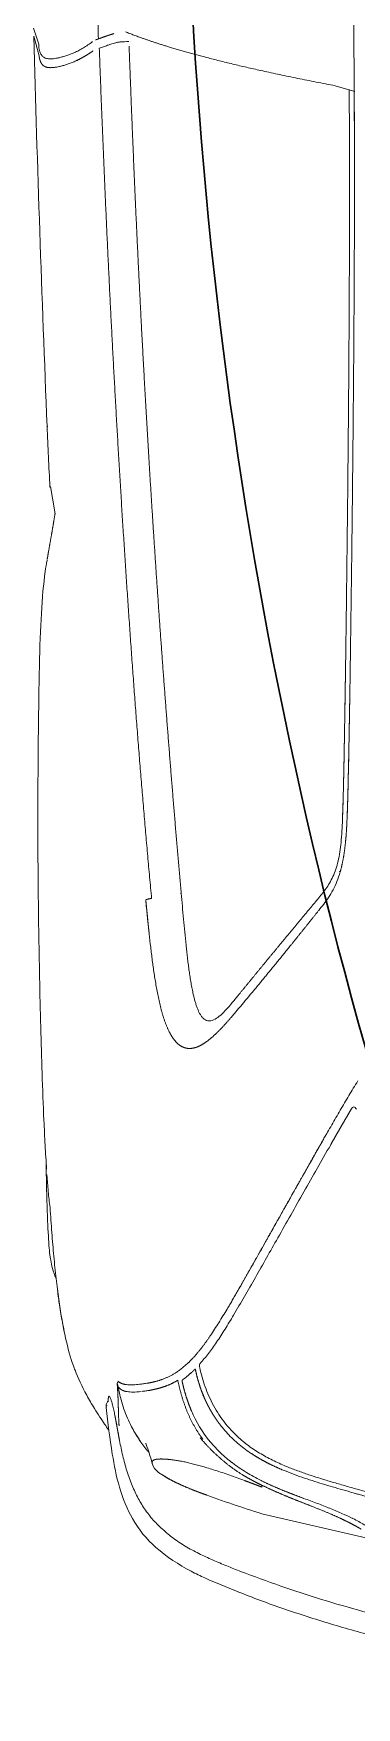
# Model space of a CAD drawing. Extents: x -2012 to 34975, y -1043 to 8321.
# Drawn here: x 18178 to 18205.3, y 496.7 to 638.3 of the extents above; entities that cross this region are included whole.
import ezdxf

# ---------------------------------------------------------------- set-up
doc = ezdxf.new("R2010")
doc.units = 0
doc.header["$LTSCALE"] = 25
doc.layers.get('0').update_dxf_attribs({"color": 9, "lineweight": 9})
doc.layers.add('04', color=9, linetype='Continuous', lineweight=9)
doc.layers.add('E-KABLO', color=7, linetype='Continuous', lineweight=30)

# ---------------------------------------------------------------- blocks, each defined once
blk = doc.blocks.new('p-araba-polo')
at = {"extrusion": (0, 0, -1)}
for p, q in [((2.5081, 0.8127), (2.4946, 0.8171)), ((2.5182, 0.8123), (2.5016, 0.8169)), ((2.8823, 0.8027), (2.9054, 0.7989)), ((3.4804, 0.8048), (3.4804, 0.8048)), ((2.506, 0.7354), (2.506, 0.7354)), ((2.5099, 0.7363), (2.5099, 0.7363)), ((2.5106, 0.7362), (2.5106, 0.7362)), ((3.6419, 0.7275), (3.6419, 0.7275)), ((3.2268, 0.6929), (3.2267, 0.6922)), ((3.7514, 0.624), (3.7743, 0.5251)), ((3.2323, 0.5693), (3.2323, 0.5693)), ((2.5434, 0.562), (2.5483, 0.5454)), ((3.4392, 0.5659), (3.4392, 0.5659)), ((2.5562, 0.5502), (2.5465, 0.5502)), ((3.7299, 0.546), (3.7299, 0.546))]:
    blk.add_line(p, q, dxfattribs=at)
at = {"flags": 128}
for points in [[(2.9369, 0.8044), (2.9413, 0.8051), (2.9443, 0.8057)], [(3.6558, 0.7538), (3.6563, 0.7542), (3.6566, 0.7545), (3.6574, 0.7549)], [(3.6574, 0.7549), (3.6583, 0.7553), (3.6593, 0.7556), (3.6605, 0.7556)], [(3.7308, 0.6835), (3.732, 0.6804), (3.7332, 0.6772), (3.7345, 0.6739)]]:
    blk.add_lwpolyline(points, dxfattribs=at)
for points, degree in [([(2.5016, 0.8169), (2.6117, 0.8139), (2.7216, 0.8101), (2.8316, 0.8056)], 3), ([(2.5081, 0.8127), (2.5088, 0.8127), (2.5095, 0.8127), (2.5101, 0.8126), (2.5108, 0.8126), (2.5115, 0.8125)], 5), ([(2.5115, 0.8125), (2.5115, 0.8125), (2.5116, 0.8125), (2.5116, 0.8125), (2.5117, 0.8125)], 4), ([(2.5115, 0.8125), (2.5115, 0.8125), (2.5116, 0.8125), (2.5116, 0.8125), (2.5117, 0.8125)], 4), ([(2.5182, 0.8123), (2.5184, 0.8123), (2.5187, 0.8123), (2.5189, 0.8123)], 3), ([(2.5278, 0.7987), (2.5285, 0.8037), (2.5283, 0.807), (2.5272, 0.8087), (2.5256, 0.8104), (2.5236, 0.8113), (2.5213, 0.8119), (2.5189, 0.8123)], 7), ([(3.0344, 0.8121), (3.07, 0.8129), (3.1076, 0.8133), (3.1465, 0.8134)], 3), ([(2.8316, 0.8056), (2.8316, 0.8056), (2.8316, 0.8056), (2.8316, 0.8055), (2.8316, 0.8053), (2.8316, 0.805)], 5), ([(2.8316, 0.805), (2.8316, 0.8053), (2.8316, 0.8054), (2.8316, 0.8056), (2.8316, 0.8056), (2.8316, 0.8056)], 5), ([(2.8316, 0.8056), (2.8487, 0.8049), (2.8658, 0.8042), (2.8829, 0.8032)], 3), ([(2.8823, 0.8027), (2.8827, 0.8028), (2.8829, 0.803), (2.883, 0.8031), (2.883, 0.8032), (2.8829, 0.8032), (2.8827, 0.8032)], 6), ([(2.943, 0.8054), (2.935, 0.804), (2.9273, 0.8026), (2.9198, 0.8013), (2.9125, 0.8001), (2.9054, 0.7989)], 5), ([(2.9054, 0.7989), (2.9062, 0.799), (2.907, 0.7992), (2.9078, 0.7993)], 3), ([(2.943, 0.8054), (2.9429, 0.8054), (2.9428, 0.8054), (2.9427, 0.8054)], 3), ([(2.9428, 0.8054), (2.9428, 0.8054), (2.9428, 0.8054), (2.9428, 0.8054), (2.9429, 0.8054), (2.9429, 0.8054), (2.9429, 0.8054), (2.943, 0.8054), (2.943, 0.8054)], 8), ([(2.9433, 0.8055), (2.9432, 0.8055), (2.9432, 0.8055), (2.9431, 0.8055), (2.9431, 0.8055), (2.943, 0.8054)], 5), ([(2.943, 0.8054), (2.9431, 0.8055), (2.9431, 0.8055), (2.9432, 0.8055), (2.9433, 0.8055), (2.9433, 0.8055)], 5), ([(2.9434, 0.8055), (2.9433, 0.8055), (2.9431, 0.8055), (2.943, 0.8054)], 3), ([(3.4597, 0.8061), (3.4598, 0.8061), (3.4598, 0.8061), (3.4599, 0.8061), (3.4599, 0.8061), (3.46, 0.8061), (3.46, 0.8061)], 6), ([(3.4645, 0.8058), (3.4646, 0.8058), (3.4647, 0.8058), (3.4648, 0.8058), (3.4649, 0.8058)], 4), ([(3.4646, 0.8058), (3.4646, 0.8058), (3.4647, 0.8058), (3.4648, 0.8058), (3.4649, 0.8058)], 4), ([(3.4646, 0.8058), (3.4646, 0.8058), (3.4647, 0.8058), (3.4648, 0.8058), (3.4648, 0.8058), (3.4649, 0.8058), (3.4649, 0.8058)], 6), ([(3.4646, 0.8058), (3.4646, 0.8058), (3.4646, 0.8058), (3.4646, 0.8058)], 3), ([(3.4646, 0.8058), (3.4646, 0.8058), (3.4647, 0.8058), (3.4647, 0.8058), (3.4648, 0.8058), (3.4649, 0.8058), (3.4649, 0.8058)], 6), ([(3.4649, 0.8058), (3.4648, 0.8058), (3.4648, 0.8058), (3.4647, 0.8058), (3.4647, 0.8058), (3.4648, 0.8058), (3.4649, 0.8058)], 6), ([(2.514, 0.7669), (2.5155, 0.769), (2.5168, 0.771), (2.5181, 0.7731), (2.5193, 0.7751), (2.5204, 0.7772), (2.5214, 0.7792), (2.5223, 0.7812)], 7), ([(2.5038, 0.7623), (2.321, 0.767), (2.1382, 0.7705), (1.9555, 0.7726), (1.7727, 0.7732), (1.5899, 0.7723), (1.4072, 0.7698)], 6), ([(2.4993, 0.7493), (2.5002, 0.752), (2.5011, 0.7547), (2.502, 0.7573), (2.5029, 0.7599), (2.5038, 0.7624)], 5), ([(2.5046, 0.7646), (2.5044, 0.7642), (2.5043, 0.7637), (2.5041, 0.7633), (2.504, 0.7628), (2.5038, 0.7624)], 5), ([(2.5046, 0.7646), (2.5043, 0.7639), (2.5041, 0.7631), (2.5038, 0.7624)], 3), ([(2.5038, 0.7624), (2.5038, 0.7624), (2.5038, 0.7623), (2.5038, 0.7623)], 3), ([(2.5115, 0.7615), (2.6557, 0.7563), (2.7999, 0.7495), (2.9437, 0.7407), (3.0876, 0.7308), (3.2308, 0.7173)], 5), ([(3.6525, 0.7527), (3.6519, 0.7531), (3.6517, 0.7534), (3.652, 0.7536), (3.6524, 0.7538), (3.653, 0.7538), (3.6537, 0.7539), (3.6543, 0.7539)], 7), ([(3.6543, 0.7539), (3.6546, 0.7539), (3.6548, 0.7539), (3.655, 0.7539), (3.6553, 0.7539), (3.6555, 0.7539), (3.6557, 0.7539), (3.656, 0.7539)], 7), ([(3.6543, 0.7539), (3.6549, 0.7539), (3.6554, 0.7539), (3.656, 0.7539)], 3), ([(3.6613, 0.7556), (3.661, 0.7556), (3.6607, 0.7557), (3.6604, 0.7557), (3.66, 0.7556), (3.6597, 0.7556)], 5), ([(3.6598, 0.755), (3.6598, 0.7551), (3.6599, 0.7551), (3.6599, 0.7552), (3.66, 0.7552), (3.6601, 0.7553)], 5), ([(3.6606, 0.7556), (3.6608, 0.7556), (3.6612, 0.7556), (3.6617, 0.7556)], 3), ([(3.6613, 0.7556), (3.6615, 0.7556), (3.6616, 0.7556), (3.6618, 0.7556), (3.6619, 0.7556), (3.6621, 0.7555)], 5), ([(3.6621, 0.7555), (3.6618, 0.7556), (3.6616, 0.7556), (3.6613, 0.7556)], 3), ([(3.6616, 0.7556), (3.6747, 0.7543), (3.6879, 0.7526), (3.7009, 0.7505)], 3), ([(3.662, 0.7555), (3.662, 0.7555), (3.662, 0.7555), (3.662, 0.7555), (3.662, 0.7555), (3.6621, 0.7555)], 5), ([(3.6622, 0.7555), (3.6621, 0.7555), (3.6621, 0.7555), (3.6621, 0.7555), (3.6621, 0.7555), (3.6621, 0.7555)], 5), ([(3.6621, 0.7555), (3.6621, 0.7555), (3.6621, 0.7555), (3.6622, 0.7555)], 3), ([(3.6621, 0.7555), (3.6621, 0.7555), (3.6621, 0.7555), (3.6621, 0.7555)], 3), ([(2.5434, 0.562), (2.5342, 0.6108), (2.5249, 0.6534), (2.5156, 0.6892), (2.5065, 0.7179), (2.4978, 0.7393)], 5), ([(2.5059, 0.7364), (2.5061, 0.7389), (2.5063, 0.7414), (2.5064, 0.7439)], 3), ([(2.5064, 0.7439), (2.5063, 0.7414), (2.5061, 0.7389), (2.5059, 0.7364)], 3), ([(3.6392, 0.7457), (3.6404, 0.7445), (3.6411, 0.7432), (3.6416, 0.7416), (3.642, 0.7397)], 4), ([(3.6417, 0.7463), (3.6412, 0.7464), (3.6407, 0.7463), (3.6403, 0.746), (3.64, 0.7457)], 4), ([(3.6417, 0.7463), (3.6412, 0.7464), (3.6407, 0.7463), (3.6403, 0.746), (3.64, 0.7457)], 4), ([(3.6423, 0.746), (3.6422, 0.746), (3.6421, 0.7461), (3.642, 0.7461), (3.6419, 0.7462), (3.6417, 0.7463)], 5), ([(3.6417, 0.7463), (3.6478, 0.746), (3.6532, 0.7455), (3.6589, 0.7454), (3.665, 0.7455), (3.6714, 0.7451), (3.6769, 0.7448)], 6), ([(3.6769, 0.7448), (3.6714, 0.7451), (3.665, 0.7455), (3.6589, 0.7454), (3.6532, 0.7455), (3.6478, 0.746), (3.6417, 0.7463)], 6), ([(3.6417, 0.7463), (3.6419, 0.7462), (3.6421, 0.7461), (3.6423, 0.746)], 3), ([(3.6441, 0.7453), (3.6442, 0.7453), (3.6443, 0.7453), (3.6443, 0.7453), (3.6444, 0.7453), (3.6445, 0.7453), (3.6446, 0.7452)], 6), ([(3.6446, 0.7452), (3.6445, 0.7453), (3.6444, 0.7453), (3.6444, 0.7453), (3.6443, 0.7453), (3.6442, 0.7453), (3.6441, 0.7453)], 6), ([(3.6446, 0.7452), (3.6444, 0.7453), (3.6443, 0.7453), (3.6442, 0.7453), (3.6442, 0.7453), (3.6442, 0.7453), (3.6442, 0.7453)], 6), ([(3.6442, 0.7453), (3.6445, 0.7451), (3.6448, 0.7449), (3.645, 0.7447), (3.6452, 0.7445), (3.6454, 0.7442)], 5), ([(3.6454, 0.7442), (3.6465, 0.743), (3.6473, 0.7416), (3.6478, 0.74), (3.6481, 0.7379)], 4), ([(3.6684, 0.7483), (3.6684, 0.7483), (3.6684, 0.7483), (3.6684, 0.7483), (3.6684, 0.7483), (3.6684, 0.7483), (3.6684, 0.7483)], 6), ([(3.6684, 0.7483), (3.6754, 0.7469), (3.6824, 0.7458), (3.6894, 0.7444)], 3), ([(3.6894, 0.7444), (3.6864, 0.745), (3.6834, 0.7455), (3.6803, 0.7461), (3.6774, 0.7466), (3.6744, 0.7472), (3.6714, 0.7477), (3.6684, 0.7483)], 7), ([(3.6894, 0.7444), (3.6894, 0.7444), (3.6894, 0.7444), (3.6894, 0.7444), (3.6894, 0.7444), (3.6894, 0.7444), (3.6894, 0.7444)], 6), ([(3.6894, 0.7444), (3.6894, 0.7444), (3.6894, 0.7444), (3.6894, 0.7444), (3.6894, 0.7444), (3.6894, 0.7444), (3.6894, 0.7444)], 6), ([(2.5099, 0.7363), (2.6125, 0.7326), (2.715, 0.7281), (2.8175, 0.7228), (2.9199, 0.7165), (3.0222, 0.7094), (3.1244, 0.7013), (3.2264, 0.6923)], 7), ([(3.1608, 0.7236), (3.1608, 0.7236), (3.1608, 0.7236), (3.1608, 0.7236)], 3), ([(3.1608, 0.7236), (3.1608, 0.7236), (3.1608, 0.7236), (3.1608, 0.7236)], 3), ([(3.2308, 0.7173), (3.2311, 0.7187), (3.2314, 0.72), (3.2314, 0.7205), (3.2315, 0.7208), (3.2318, 0.7215), (3.232, 0.7222)], 6), ([(3.232, 0.7222), (3.2318, 0.7215), (3.2315, 0.7208), (3.2314, 0.7205), (3.2314, 0.72), (3.2311, 0.7187), (3.2308, 0.7173)], 6), ([(3.2325, 0.7222), (3.2324, 0.7222), (3.2323, 0.7222), (3.2322, 0.7222), (3.2321, 0.7222), (3.232, 0.7222)], 5), ([(3.232, 0.7222), (3.2322, 0.7222), (3.2323, 0.7222), (3.2325, 0.7222)], 3), ([(3.681, 0.7324), (3.6807, 0.7326), (3.6804, 0.7328), (3.6801, 0.7329), (3.6797, 0.7331)], 4), ([(3.6871, 0.7287), (3.6865, 0.7291), (3.6859, 0.7295), (3.6853, 0.7299)], 3), ([(3.6918, 0.7222), (3.6912, 0.7225), (3.6992, 0.7195), (3.7089, 0.7167)], 3), ([(3.2325, 0.7222), (3.2385, 0.7216), (3.2445, 0.721), (3.2505, 0.7204)], 3), ([(3.2505, 0.7204), (3.2469, 0.7208), (3.2433, 0.7211), (3.2397, 0.7215), (3.2361, 0.7218), (3.2325, 0.7222)], 5), ([(3.2608, 0.7193), (3.2588, 0.7195), (3.2567, 0.7198), (3.2546, 0.72), (3.2526, 0.7202), (3.2505, 0.7204)], 5), ([(3.2505, 0.7204), (3.2539, 0.72), (3.2574, 0.7197), (3.2608, 0.7193)], 3), ([(3.3555, 0.6929), (3.353, 0.6968), (3.3487, 0.7005), (3.3421, 0.7038), (3.3345, 0.7065), (3.3262, 0.7088)], 5), ([(3.6409, 0.7204), (3.6395, 0.7132), (3.6375, 0.7045), (3.6326, 0.6959), (3.6246, 0.6873)], 4), ([(3.647, 0.7189), (3.6462, 0.7147), (3.6452, 0.7101), (3.6437, 0.7052), (3.6416, 0.7003), (3.6385, 0.6952)], 5), ([(3.692, 0.7221), (3.6919, 0.7222), (3.6919, 0.7222), (3.6918, 0.7222)], 3), ([(3.706, 0.6982), (3.7053, 0.7028), (3.705, 0.7068), (3.7049, 0.7101), (3.7051, 0.7127), (3.7056, 0.7145)], 5), ([(3.7056, 0.7145), (3.706, 0.7157), (3.7065, 0.7165), (3.7072, 0.7169), (3.708, 0.717), (3.709, 0.7166)], 5), ([(3.7184, 0.7083), (3.7181, 0.7089), (3.7179, 0.7094), (3.7176, 0.7099), (3.7173, 0.7104), (3.7169, 0.7108)], 5), ([(3.7184, 0.7083), (3.7181, 0.7089), (3.7179, 0.7094), (3.7176, 0.7099), (3.7173, 0.7104), (3.7169, 0.7108)], 5), ([(3.7184, 0.7083), (3.7205, 0.7053), (3.7229, 0.7012), (3.7256, 0.6959), (3.7283, 0.6897), (3.7311, 0.6828)], 5), ([(3.6351, 0.702), (3.6351, 0.702), (3.6351, 0.702), (3.6351, 0.702)], 3), ([(3.6843, 0.6769), (3.676, 0.6824), (3.6671, 0.687), (3.6578, 0.6905), (3.6482, 0.6931), (3.6385, 0.6952)], 5), ([(3.2267, 0.6922), (3.2268, 0.6925), (3.2268, 0.6927), (3.2268, 0.6929)], 3), ([(3.3551, 0.6757), (3.3569, 0.679), (3.358, 0.6825), (3.3585, 0.6859), (3.3577, 0.6895), (3.3555, 0.6929)], 5), ([(3.6246, 0.6873), (3.62, 0.6823), (3.6144, 0.6773), (3.6078, 0.6724), (3.6007, 0.6676)], 4), ([(3.6289, 0.6804), (3.6292, 0.6807), (3.6295, 0.6811), (3.6299, 0.6814), (3.6302, 0.6817), (3.6305, 0.682)], 5), ([(3.6536, 0.6726), (3.6489, 0.6747), (3.644, 0.6765), (3.639, 0.678), (3.634, 0.6793), (3.6289, 0.6804)], 5), ([(3.6305, 0.682), (3.6308, 0.6823), (3.6311, 0.6827), (3.6314, 0.683), (3.6317, 0.6833), (3.632, 0.6836)], 5), ([(3.632, 0.6836), (3.6327, 0.6844), (3.6334, 0.6851), (3.634, 0.6859), (3.6347, 0.6866), (3.6353, 0.6874)], 5), ([(3.6353, 0.6874), (3.6359, 0.6881), (3.6365, 0.6889), (3.6371, 0.6896), (3.6376, 0.6904), (3.6381, 0.6911)], 5), ([(3.6381, 0.6911), (3.6382, 0.6912), (3.6383, 0.6913), (3.6383, 0.6914), (3.6385, 0.6914), (3.6386, 0.6915), (3.6388, 0.6915)], 6), ([(3.6388, 0.6915), (3.639, 0.6915), (3.6392, 0.6915), (3.6394, 0.6915), (3.6396, 0.6914), (3.6399, 0.6914), (3.6402, 0.6913)], 6), ([(3.6401, 0.6913), (3.6401, 0.6914), (3.6401, 0.6914), (3.6402, 0.6914), (3.6402, 0.6914), (3.6402, 0.6914), (3.6402, 0.6913)], 6), ([(3.6402, 0.6913), (3.6451, 0.6902), (3.65, 0.6889), (3.6548, 0.6874), (3.6596, 0.6856), (3.6642, 0.6837)], 5), ([(3.6641, 0.6836), (3.6642, 0.6837), (3.6642, 0.6838), (3.6642, 0.6838), (3.6642, 0.6838), (3.6642, 0.6837), (3.6642, 0.6837)], 6), ([(3.6642, 0.6837), (3.6737, 0.6797), (3.6827, 0.6743), (3.6906, 0.6678)], 3), ([(3.7311, 0.6828), (3.731, 0.683), (3.7309, 0.6833), (3.7307, 0.6836), (3.7306, 0.6839), (3.7305, 0.6842)], 5), ([(3.7311, 0.6828), (3.731, 0.683), (3.7309, 0.6833), (3.7307, 0.6836), (3.7306, 0.6839), (3.7305, 0.6842)], 5), ([(3.7311, 0.6828), (3.732, 0.6804), (3.7329, 0.678), (3.7339, 0.6755), (3.7348, 0.673), (3.7357, 0.6704)], 5), ([(3.3312, 0.6498), (3.3371, 0.6548), (3.3427, 0.6599), (3.3478, 0.665), (3.3522, 0.6703), (3.3551, 0.6757)], 5), ([(3.629, 0.6763), (3.629, 0.6763), (3.629, 0.6763), (3.629, 0.6763), (3.629, 0.6763), (3.629, 0.6763), (3.629, 0.6763)], 6), ([(3.629, 0.6763), (3.629, 0.6763), (3.629, 0.6763), (3.629, 0.6763), (3.629, 0.6763), (3.629, 0.6763), (3.629, 0.6763), (3.629, 0.6763)], 7), ([(3.629, 0.6763), (3.629, 0.6763), (3.629, 0.6763), (3.629, 0.6763), (3.629, 0.6763)], 4), ([(3.629, 0.6763), (3.629, 0.6763), (3.629, 0.6763), (3.629, 0.6763), (3.629, 0.6763)], 4), ([(3.6657, 0.6664), (3.6634, 0.6678), (3.661, 0.6691), (3.6586, 0.6703), (3.6561, 0.6715), (3.6536, 0.6726)], 5), ([(3.6769, 0.6587), (3.6748, 0.6604), (3.6726, 0.662), (3.6704, 0.6636), (3.6681, 0.665), (3.6657, 0.6664)], 5), ([(3.6884, 0.6739), (3.6876, 0.6745), (3.6868, 0.6751), (3.6859, 0.6757), (3.6851, 0.6763), (3.6843, 0.6769)], 5), ([(3.6871, 0.6763), (3.6934, 0.6709), (3.7003, 0.6645), (3.7071, 0.657), (3.7131, 0.649), (3.7183, 0.6407)], 5), ([(3.6905, 0.6677), (3.6906, 0.6677), (3.6906, 0.6678), (3.6906, 0.6678), (3.6906, 0.6678), (3.6906, 0.6677), (3.6906, 0.6677)], 6), ([(3.7346, 0.6735), (3.7406, 0.6572), (3.7462, 0.6408), (3.7514, 0.624)], 3), ([(3.5782, 0.6534), (3.5628, 0.6443), (3.5465, 0.6352), (3.5299, 0.6258), (3.513, 0.6163)], 4), ([(3.2303, 0.5759), (3.2483, 0.5909), (3.2656, 0.6052), (3.2822, 0.619), (3.2983, 0.6322), (3.3135, 0.6446)], 5), ([(3.241, 0.576), (3.2553, 0.5874), (3.2689, 0.5983), (3.282, 0.6089), (3.2949, 0.6194), (3.3073, 0.6297), (3.3195, 0.6398), (3.3312, 0.6498)], 7), ([(3.708, 0.649), (3.708, 0.649), (3.7081, 0.6491), (3.7081, 0.6491), (3.7082, 0.6491), (3.7082, 0.6491), (3.7082, 0.6491)], 6), ([(3.7082, 0.6491), (3.7083, 0.6492), (3.7084, 0.6492), (3.7084, 0.6492), (3.7084, 0.6491), (3.7084, 0.6491), (3.7084, 0.649)], 6), ([(3.7273, 0.624), (3.7257, 0.6274), (3.7239, 0.6308), (3.7222, 0.6341), (3.7203, 0.6374), (3.7183, 0.6407)], 5), ([(3.7289, 0.624), (3.7277, 0.627), (3.7266, 0.63), (3.7255, 0.633), (3.7244, 0.6358), (3.7233, 0.6387)], 5), ([(3.7289, 0.624), (3.7277, 0.627), (3.7266, 0.63), (3.7255, 0.633), (3.7244, 0.6358), (3.7233, 0.6387)], 5), ([(3.7997, 0.6433), (3.7998, 0.6429), (3.7999, 0.6426), (3.8001, 0.6422)], 3), ([(3.8001, 0.6422), (3.7999, 0.6426), (3.7998, 0.6429), (3.7997, 0.6433)], 3), ([(3.8175, 0.6441), (3.8175, 0.6442), (3.8175, 0.6443), (3.8175, 0.6443), (3.8174, 0.6444)], 4), ([(3.8174, 0.6444), (3.8174, 0.6444), (3.8175, 0.6443), (3.8175, 0.6442), (3.8175, 0.6442)], 4), ([(3.7141, 0.6071), (3.7117, 0.6127), (3.7092, 0.6181), (3.7064, 0.6235), (3.7034, 0.6286), (3.7, 0.6336)], 5), ([(3.7233, 0.6248), (3.7268, 0.6177), (3.73, 0.6105), (3.7329, 0.6032), (3.7357, 0.5959), (3.7384, 0.5887)], 5), ([(3.7286, 0.624), (3.7282, 0.624), (3.7277, 0.624), (3.7273, 0.624)], 3), ([(3.7286, 0.624), (3.7283, 0.624), (3.7281, 0.624), (3.7278, 0.624), (3.7276, 0.624), (3.7273, 0.624)], 5), ([(3.7446, 0.5831), (3.742, 0.5897), (3.7394, 0.5965), (3.7366, 0.6034), (3.7337, 0.6103), (3.7306, 0.6172), (3.7273, 0.624)], 6), ([(3.7289, 0.624), (3.7289, 0.624), (3.7288, 0.624), (3.7288, 0.624), (3.7287, 0.624), (3.7286, 0.624), (3.7286, 0.624)], 6), ([(3.7289, 0.624), (3.7288, 0.624), (3.7287, 0.624), (3.7286, 0.624)], 3), ([(3.513, 0.6163), (3.4939, 0.6055), (3.4745, 0.5946), (3.4547, 0.5835), (3.4347, 0.5721)], 4), ([(3.4561, 0.5842), (3.4561, 0.5842), (3.4561, 0.5842), (3.4561, 0.5842)], 3), ([(3.4561, 0.5842), (3.4561, 0.5842), (3.4561, 0.5842), (3.4561, 0.5842), (3.4561, 0.5842), (3.4561, 0.5842)], 5), ([(3.7382, 0.5889), (3.7383, 0.5889), (3.7384, 0.5889), (3.7384, 0.5889), (3.7384, 0.5888), (3.7384, 0.5888), (3.7384, 0.5887)], 6), ([(3.7644, 0.5402), (3.7622, 0.5439), (3.7597, 0.5484), (3.7569, 0.5538), (3.7539, 0.5602), (3.7508, 0.5674), (3.7478, 0.5751), (3.7446, 0.5831)], 7), ([(3.7464, 0.567), (3.7465, 0.567), (3.7465, 0.567), (3.7465, 0.567), (3.7465, 0.567), (3.7465, 0.567), (3.7466, 0.567)], 6), ([(3.7466, 0.567), (3.7467, 0.5669), (3.7467, 0.5669), (3.7468, 0.5668), (3.7468, 0.5668), (3.7468, 0.5667), (3.7468, 0.5666)], 6), ([(3.7468, 0.5668), (3.7497, 0.5596), (3.7526, 0.5529), (3.7553, 0.5475)], 3), ([(3.0337, 0.5533), (2.9385, 0.552), (2.8431, 0.5509), (2.7476, 0.5501), (2.6519, 0.5497), (2.5562, 0.5502)], 5), ([(3.1618, 0.5559), (3.1389, 0.555), (3.1101, 0.5545), (3.0826, 0.5541), (3.0594, 0.5537), (3.0337, 0.5533)], 5), ([(3.1637, 0.5521), (3.1712, 0.5524), (3.1787, 0.5528), (3.1863, 0.5535), (3.194, 0.5544), (3.2016, 0.5559), (3.2085, 0.5579)], 6), ([(3.2078, 0.5585), (3.2079, 0.5584), (3.208, 0.5583), (3.2082, 0.5582), (3.2083, 0.5581), (3.2084, 0.558), (3.2085, 0.5579)], 6), ([(3.4392, 0.5659), (3.4349, 0.5635), (3.4306, 0.561), (3.4262, 0.5585), (3.4219, 0.556), (3.4176, 0.5535), (3.4133, 0.551), (3.4089, 0.5484)], 7), ([(3.412, 0.559), (3.412, 0.559), (3.412, 0.559), (3.412, 0.559)], 3), ([(3.412, 0.559), (3.412, 0.559), (3.412, 0.559), (3.412, 0.559), (3.412, 0.559), (3.412, 0.559)], 5), ([(2.3771, 0.548), (2.4045, 0.5475), (2.432, 0.5471), (2.4594, 0.5467), (2.4869, 0.5464), (2.5143, 0.5462), (2.5418, 0.5461)], 6), ([(2.5418, 0.5461), (2.5518, 0.546), (2.5618, 0.546), (2.5718, 0.5459), (2.5818, 0.5459), (2.5918, 0.5459)], 5), ([(2.5915, 0.5459), (2.5915, 0.5459), (2.5915, 0.5459), (2.5915, 0.5459)], 3), ([(2.5915, 0.5459), (2.5915, 0.5459), (2.5915, 0.5459), (2.5915, 0.5459)], 3), ([(2.8854, 0.5489), (2.8854, 0.5489), (2.8854, 0.5488), (2.8854, 0.5488), (2.8854, 0.5488), (2.8854, 0.5488), (2.8854, 0.5488)], 6), ([(2.8854, 0.5488), (2.8854, 0.5488), (2.8854, 0.5488), (2.8854, 0.5488), (2.8854, 0.5488), (2.8854, 0.5489), (2.8854, 0.5489)], 6), ([(3.0349, 0.5494), (3.0524, 0.5496), (3.0699, 0.5499), (3.0873, 0.5502), (3.1049, 0.5505), (3.1223, 0.5509), (3.1397, 0.5513)], 6), ([(3.1397, 0.5513), (3.1445, 0.5514), (3.1493, 0.5516), (3.1541, 0.5517), (3.1589, 0.5519), (3.1637, 0.5521)], 5), ([(3.7693, 0.4017), (3.7632, 0.431), (3.7565, 0.4602), (3.7494, 0.4892), (3.7418, 0.5181), (3.7337, 0.5469)], 5), ([(3.7549, 0.5478), (3.755, 0.5478), (3.755, 0.5477), (3.755, 0.5477), (3.755, 0.5477), (3.755, 0.5477), (3.7551, 0.5477)], 6), ([(3.7551, 0.5477), (3.7552, 0.5477), (3.7552, 0.5476), (3.7553, 0.5475), (3.7553, 0.5474), (3.7554, 0.5473), (3.7554, 0.5472)], 6)]:
    blk.add_open_spline(points, degree=degree)
for points, degree, knots in [([(2.5203, 0.799), (2.5205, 0.7998), (2.5207, 0.8015), (2.5207, 0.8036), (2.5205, 0.8053), (2.5202, 0.8067), (2.5197, 0.8079), (2.519, 0.809), (2.5182, 0.8098), (2.5173, 0.8105), (2.5162, 0.8111), (2.5151, 0.8116), (2.514, 0.812), (2.5127, 0.8123), (2.5119, 0.8124), (2.5115, 0.8125)], 3, [0, 0, 0, 0, 0.076921, 0.153841, 0.230758, 0.307684, 0.38461, 0.461531, 0.538451, 0.615377, 0.692305, 0.769227, 0.846147, 0.923076, 1, 1, 1, 1]), ([(2.519, 0.8089), (2.519, 0.8089), (2.519, 0.8089), (2.519, 0.8089), (2.519, 0.8089), (2.519, 0.8089), (2.519, 0.8089), (2.519, 0.8089), (2.519, 0.8089), (2.519, 0.8089), (2.519, 0.8089)], 5, [0, 0, 0, 0, 0, 0, 1, 1, 1, 1, 1, 1.000001, 1.000001, 1.000001, 1.000001, 1.000001, 1.000001]), ([(2.9447, 0.8057), (2.948, 0.8063), (2.9714, 0.8099), (3.0015, 0.8114), (3.0343, 0.8121)], 3, [0, 0, 0, 0, 0.131477, 1, 1, 1, 1]), ([(3.46, 0.8061), (3.4566, 0.8063), (3.4499, 0.8067), (3.4362, 0.8075), (3.4129, 0.8086), (3.3796, 0.8099), (3.339, 0.8111), (3.2984, 0.812), (3.2603, 0.8127), (3.226, 0.8131), (3.193, 0.8134), (3.1656, 0.8135), (3.1487, 0.8134), (3.1435, 0.8134)], 3, [0, 0, 0, 0, 0.03531, 0.070597, 0.141114, 0.269195, 0.390859, 0.518959, 0.640794, 0.737038, 0.833171, 0.948447, 1, 1, 1, 1]), ([(2.5061, 0.7672), (2.5071, 0.7685), (2.509, 0.7711), (2.5114, 0.775), (2.5136, 0.7788), (2.5154, 0.7826), (2.5169, 0.7863), (2.5182, 0.7899), (2.5191, 0.7932), (2.5199, 0.7963), (2.5202, 0.7981), (2.5203, 0.799)], 3, [0, 0, 0, 0, 0.111111, 0.222222, 0.333334, 0.444446, 0.555558, 0.666671, 0.77778, 0.888892, 1, 1, 1, 1]), ([(2.5278, 0.7987), (2.5276, 0.7979), (2.5274, 0.7964), (2.5268, 0.7937), (2.526, 0.7908), (2.525, 0.7877), (2.5238, 0.7845), (2.5228, 0.7823), (2.5223, 0.7812)], 3, [0, 0, 0, 0, 0.166664, 0.333329, 0.499996, 0.666663, 0.833332, 1, 1, 1, 1]), ([(2.8823, 0.8027), (2.8825, 0.8028), (2.8829, 0.803), (2.883, 0.8032), (2.8829, 0.8032), (2.8827, 0.8032), (2.8826, 0.8032)], 3, [0, 0, 0, 0, 0.249685, 0.499599, 0.749749, 1, 1, 1, 1]), ([(3.4534, 0.8065), (3.4733, 0.8062), (3.5024, 0.8054), (3.5233, 0.8042), (3.533, 0.8033), (3.5394, 0.8022), (3.5462, 0.8005), (3.5507, 0.7987), (3.5521, 0.7981)], 3, [0, 0, 0, 0, 0.418831, 0.714948, 0.835581, 0.907738, 0.972168, 1, 1, 1, 1]), ([(3.4649, 0.8058), (3.4648, 0.8058), (3.4647, 0.8058), (3.4648, 0.8058), (3.4649, 0.8058)], 3, [0, 0, 0, 0, 0.506131, 1, 1, 1, 1]), ([(3.4649, 0.8058), (3.4695, 0.8055), (3.4787, 0.8047), (3.4878, 0.8037), (3.4924, 0.8031)], 3, [0, 0, 0, 0, 0.500005, 1, 1, 1, 1]), ([(3.4924, 0.8031), (3.496, 0.8029), (3.5031, 0.8024), (3.5136, 0.8016), (3.5237, 0.8008), (3.5336, 0.8), (3.5432, 0.799), (3.5524, 0.798), (3.5613, 0.797), (3.5699, 0.7958), (3.5781, 0.7946), (3.5859, 0.7933), (3.5934, 0.7919), (3.5988, 0.7908), (3.6016, 0.7902), (3.6022, 0.7901)], 3, [0, 0, 0, 0, 0.08164, 0.163278, 0.244914, 0.326547, 0.408179, 0.489811, 0.571441, 0.653071, 0.734702, 0.816332, 0.897962, 0.979592, 1, 1, 1, 1]), ([(3.5624, 0.7968), (3.5668, 0.7963), (3.5918, 0.7928), (3.6137, 0.7881), (3.6286, 0.7825), (3.63, 0.7819)], 3, [0, 0, 0, 0, 0.15043, 0.932957, 1, 1, 1, 1]), ([(2.5223, 0.7812), (2.5218, 0.78), (2.5207, 0.7777), (2.5187, 0.7741), (2.5165, 0.7705), (2.5148, 0.7681), (2.514, 0.7669)], 3, [0, 0, 0, 0, 0.250011, 0.500014, 0.750025, 1, 1, 1, 1]), ([(3.63, 0.782), (3.6367, 0.7793), (3.6464, 0.775), (3.6606, 0.7668), (3.6723, 0.7592), (3.6777, 0.7555), (3.6807, 0.7535), (3.6809, 0.7534)], 3, [0, 0, 0, 0, 0.436591, 0.634385, 0.751254, 0.983784, 1, 1, 1, 1]), ([(2.5115, 0.7615), (2.5111, 0.7603), (2.5104, 0.7581), (2.5093, 0.7549), (2.5084, 0.7521), (2.5077, 0.7497), (2.5072, 0.7482), (2.507, 0.7475)], 3, [0, 0, 0, 0, 0.25, 0.500004, 0.695088, 0.845111, 1, 1, 1, 1]), ([(3.6684, 0.7483), (3.6668, 0.7486), (3.6637, 0.7493), (3.6595, 0.7502), (3.6562, 0.7511), (3.6538, 0.752), (3.6529, 0.7524), (3.6525, 0.7527)], 3, [0, 0, 0, 0, 0.243786, 0.487231, 0.658342, 0.829202, 1, 1, 1, 1]), ([(3.6621, 0.7555), (3.6621, 0.7555), (3.6621, 0.7555), (3.6621, 0.7555), (3.6621, 0.7555), (3.6621, 0.7555), (3.6621, 0.7555), (3.6621, 0.7555), (3.6621, 0.7555), (3.6621, 0.7555), (3.6621, 0.7555)], 5, [0, 0, 0, 0, 0, 0, 1, 1, 1, 1, 1, 1, 1, 1, 1, 1, 1]), ([(2.507, 0.7475), (2.5069, 0.7471), (2.5067, 0.7464), (2.5065, 0.7452), (2.5065, 0.7443), (2.5064, 0.7439)], 3, [0, 0, 0, 0, 0.338909, 0.661562, 1, 1, 1, 1]), ([(2.9293, 0.7407), (2.9293, 0.7407), (2.9293, 0.7407), (2.9293, 0.7407), (2.9293, 0.7407), (2.9293, 0.7407), (2.9293, 0.7407)], 3, [0, 0, 0, 0, 1, 1, 1, 1, 1, 1, 1]), ([(2.9527, 0.7392), (2.9527, 0.7392), (2.9527, 0.7392), (2.9527, 0.7392), (2.9527, 0.7392), (2.9527, 0.7392), (2.9527, 0.7392)], 3, [0, 0, 0, 0, 1, 1, 1, 1, 1, 1, 1]), ([(2.9527, 0.7392), (2.9527, 0.7392), (2.9527, 0.7392), (2.9527, 0.7392), (2.9527, 0.7392), (2.9527, 0.7392), (2.9527, 0.7392)], 3, [0, 0, 0, 0, 1, 1, 1, 1, 1, 1, 1]), ([(3.642, 0.7397), (3.6418, 0.7402), (3.6416, 0.7414), (3.6411, 0.7429), (3.6404, 0.7444), (3.6396, 0.7453), (3.6392, 0.7457)], 3, [0, 0, 0, 0, 0.221287, 0.461031, 0.720285, 1, 1, 1, 1]), ([(3.6419, 0.7275), (3.642, 0.7284), (3.6422, 0.7303), (3.6423, 0.7328), (3.6424, 0.7353), (3.6423, 0.7376), (3.6421, 0.739), (3.642, 0.7397)], 3, [0, 0, 0, 0, 0.160277, 0.337825, 0.535128, 0.754926, 1, 1, 1, 1]), ([(3.6423, 0.746), (3.6423, 0.746), (3.6424, 0.7459), (3.6429, 0.7458), (3.6431, 0.7458)], 3, [0, 0, 0, 0, 0.500528, 1, 1, 1, 1]), ([(3.6431, 0.7458), (3.6458, 0.7452), (3.6511, 0.7441), (3.659, 0.742), (3.6667, 0.7393), (3.6742, 0.7361), (3.6815, 0.7323), (3.6868, 0.729), (3.6897, 0.727), (3.6903, 0.7266)], 3, [0, 0, 0, 0, 0.158644, 0.317513, 0.476648, 0.636014, 0.795575, 0.955312, 1, 1, 1, 1]), ([(3.6446, 0.7452), (3.6444, 0.7453), (3.6442, 0.7453), (3.6442, 0.7453), (3.6442, 0.7453)], 3, [0, 0, 0, 0, 0.4918, 1, 1, 1, 1]), ([(3.6442, 0.7453), (3.6444, 0.7451), (3.6449, 0.7448), (3.6452, 0.7444), (3.6454, 0.7442)], 3, [0, 0, 0, 0, 0.499449, 1, 1, 1, 1]), ([(3.6454, 0.7442), (3.6457, 0.7438), (3.6464, 0.743), (3.6472, 0.7415), (3.6477, 0.7399), (3.648, 0.7386), (3.6481, 0.7379)], 3, [0, 0, 0, 0, 0.25, 0.5, 0.75, 1, 1, 1, 1]), ([(3.6481, 0.7379), (3.6483, 0.7365), (3.6487, 0.7335), (3.6482, 0.7285), (3.648, 0.7261)], 3, [0, 0, 0, 0, 0.499729, 1, 1, 1, 1]), ([(3.6589, 0.7419), (3.6589, 0.7419), (3.6589, 0.7419), (3.6589, 0.7419), (3.6589, 0.7419), (3.6589, 0.7419), (3.6589, 0.7419)], 3, [0, 0, 0, 0, 1, 1, 1, 1.000001, 1.000001, 1.000001, 1.000001]), ([(3.6634, 0.7404), (3.6634, 0.7404), (3.6634, 0.7404), (3.6634, 0.7404), (3.6634, 0.7404), (3.6634, 0.7404), (3.6634, 0.7404), (3.6634, 0.7404), (3.6634, 0.7404), (3.6634, 0.7404), (3.6634, 0.7404), (3.6634, 0.7404), (3.6634, 0.7404), (3.6634, 0.7404), (3.6634, 0.7404)], 7, [0, 0, 0, 0, 0, 0, 0, 0, 1, 1, 1, 1, 1, 1, 1, 1.000001, 1.000001, 1.000001, 1.000001, 1.000001, 1.000001, 1.000001, 1.000001]), ([(3.7276, 0.7337), (3.7256, 0.7345), (3.7215, 0.7361), (3.7152, 0.7382), (3.7088, 0.7401), (3.7024, 0.7417), (3.6959, 0.7431), (3.6916, 0.744), (3.6894, 0.7444)], 3, [0, 0, 0, 0, 0.166659, 0.333321, 0.499987, 0.666656, 0.833327, 1, 1, 1, 1]), ([(3.7009, 0.7505), (3.7197, 0.7475), (3.7493, 0.7404), (3.773, 0.7216), (3.7799, 0.7136)], 3, [0, 0, 0, 0, 0.646551, 1, 1, 1, 1]), ([(3.6409, 0.7204), (3.6411, 0.7217), (3.6415, 0.7242), (3.6417, 0.7264), (3.6419, 0.7275)], 3, [0, 0, 0, 0, 0.500012, 1, 1, 1, 1]), ([(3.6479, 0.7254), (3.6478, 0.7244), (3.6475, 0.7224), (3.6472, 0.72), (3.647, 0.7189)], 3, [0, 0, 0, 0, 0.499774, 1, 1, 1, 1]), ([(3.6797, 0.7331), (3.6797, 0.7331), (3.6797, 0.7331), (3.6797, 0.7331), (3.6797, 0.7331), (3.6797, 0.7331), (3.6797, 0.7331), (3.6797, 0.7331), (3.6797, 0.7331), (3.6797, 0.7331), (3.6797, 0.7331), (3.6797, 0.7331), (3.6797, 0.7331)], 6, [0, 0, 0, 0, 0, 0, 0, 1, 1, 1, 1, 1, 1, 1, 1, 1, 1, 1, 1, 1]), ([(3.6797, 0.7331), (3.6797, 0.7331), (3.6797, 0.7331), (3.6797, 0.7331), (3.6797, 0.7331), (3.6797, 0.7331), (3.6797, 0.7331), (3.6797, 0.7331), (3.6797, 0.7331), (3.6797, 0.7331), (3.6797, 0.7331), (3.6797, 0.7331), (3.6797, 0.7331)], 6, [0, 0, 0, 0, 0, 0, 0, 1, 1, 1, 1, 1, 1, 1, 1, 1, 1, 1, 1, 1]), ([(3.6848, 0.7302), (3.6849, 0.7301), (3.6905, 0.7267), (3.695, 0.7233), (3.6988, 0.7202), (3.6995, 0.7196)], 3, [0, 0, 0, 0, 0.284317, 0.878632, 1, 1, 1, 1]), ([(3.7621, 0.7107), (3.7607, 0.7121), (3.7579, 0.7149), (3.7533, 0.7188), (3.7485, 0.7224), (3.7436, 0.7257), (3.7384, 0.7286), (3.7331, 0.7313), (3.7294, 0.7329), (3.7276, 0.7337)], 3, [0, 0, 0, 0, 0.142965, 0.285982, 0.428979, 0.571915, 0.714754, 0.857457, 1, 1, 1, 1]), ([(3.7312, 0.7322), (3.7312, 0.7322), (3.7312, 0.7322), (3.7312, 0.7322), (3.7312, 0.7322), (3.7312, 0.7322), (3.7312, 0.7322), (3.7312, 0.7322), (3.7312, 0.7322)], 3, [0, 0, 0, 0, 0.25, 0.5, 1, 1, 1, 1, 1, 1, 1]), ([(3.2608, 0.7193), (3.2646, 0.7189), (3.2721, 0.7181), (3.2833, 0.7167), (3.2944, 0.7152), (3.3053, 0.7134), (3.3161, 0.7114), (3.3228, 0.7096), (3.3262, 0.7088)], 3, [0, 0, 0, 0, 0.1667, 0.333452, 0.500295, 0.667229, 0.833987, 1, 1, 1, 1]), ([(3.7056, 0.7145), (3.7057, 0.7149), (3.7061, 0.7158), (3.7068, 0.7165), (3.7077, 0.7169), (3.7085, 0.7168), (3.709, 0.7167), (3.7091, 0.7166)], 3, [0, 0, 0, 0, 0.235288, 0.470581, 0.705875, 0.941175, 1, 1, 1, 1]), ([(3.7089, 0.7167), (3.7101, 0.7164), (3.7141, 0.7146), (3.7152, 0.7128), (3.7174, 0.7102)], 3, [0, 0, 0, 0, 0.136101, 1, 1, 1, 1]), ([(3.7311, 0.6828), (3.7305, 0.6842), (3.7293, 0.687), (3.7276, 0.691), (3.7259, 0.6947), (3.7243, 0.6981), (3.7227, 0.7012), (3.7212, 0.7039), (3.7197, 0.7063), (3.7188, 0.7076), (3.7184, 0.7083)], 3, [0, 0, 0, 0, 0.125001, 0.250002, 0.375002, 0.500002, 0.625002, 0.750002, 0.875001, 1, 1, 1, 1]), ([(3.7997, 0.6433), (3.7981, 0.6473), (3.7949, 0.6553), (3.7899, 0.6672), (3.7844, 0.6789), (3.7781, 0.6903), (3.7708, 0.7011), (3.765, 0.7075), (3.7621, 0.7107)], 3, [0, 0, 0, 0, 0.166182, 0.332514, 0.49905, 0.665821, 0.832816, 1, 1, 1, 1]), ([(3.7799, 0.7136), (3.7879, 0.7046), (3.7968, 0.6908), (3.8082, 0.6672), (3.8136, 0.654), (3.8172, 0.6448)], 3, [0, 0, 0, 0, 0.458817, 0.622395, 1, 1, 1, 1]), ([(3.706, 0.6982), (3.706, 0.6982), (3.706, 0.6982), (3.706, 0.6982), (3.706, 0.6982), (3.706, 0.6982), (3.706, 0.6982)], 3, [0, 0, 0, 0, 1, 1, 1, 1.000001, 1.000001, 1.000001, 1.000001]), ([(3.7129, 0.6693), (3.7124, 0.6709), (3.7114, 0.674), (3.7102, 0.6786), (3.709, 0.6829), (3.708, 0.6871), (3.7072, 0.691), (3.7065, 0.6948), (3.7062, 0.697), (3.706, 0.6982)], 3, [0, 0, 0, 0, 0.143178, 0.285809, 0.428387, 0.571114, 0.714004, 0.856981, 1, 1, 1, 1]), ([(3.2703, 0.6882), (3.2666, 0.6885), (3.2594, 0.6893), (3.2484, 0.6903), (3.2374, 0.6913), (3.2301, 0.6919), (3.2264, 0.6923)], 3, [0, 0, 0, 0, 0.249999, 0.5, 0.749999, 1, 1, 1, 1]), ([(3.3109, 0.6823), (3.3094, 0.6826), (3.3062, 0.6833), (3.3012, 0.6842), (3.2962, 0.685), (3.2911, 0.6857), (3.2859, 0.6864), (3.2807, 0.687), (3.2755, 0.6876), (3.272, 0.688), (3.2703, 0.6882)], 3, [0, 0, 0, 0, 0.124983, 0.249975, 0.374973, 0.499975, 0.624979, 0.749985, 0.874992, 1, 1, 1, 1]), ([(3.3301, 0.6755), (3.3295, 0.6759), (3.3283, 0.6767), (3.326, 0.6778), (3.3234, 0.6788), (3.3205, 0.6798), (3.3175, 0.6807), (3.3143, 0.6815), (3.3121, 0.6821), (3.3109, 0.6823)], 3, [0, 0, 0, 0, 0.142893, 0.285782, 0.428638, 0.571491, 0.714341, 0.857166, 1, 1, 1, 1]), ([(3.6289, 0.6804), (3.631, 0.6799), (3.6352, 0.679), (3.6415, 0.6772), (3.6476, 0.6751), (3.6516, 0.6734), (3.6536, 0.6726)], 3, [0, 0, 0, 0, 0.250006, 0.500007, 0.750006, 1, 1, 1, 1]), ([(3.6381, 0.6911), (3.6372, 0.6899), (3.6354, 0.6874), (3.6331, 0.6849), (3.632, 0.6836)], 3, [0, 0, 0, 0, 0.500029, 1, 1, 1, 1]), ([(3.7349, 0.6727), (3.7343, 0.6745), (3.733, 0.6779), (3.7317, 0.6811), (3.7311, 0.6828)], 3, [0, 0, 0, 0, 0.495547, 1, 1, 1, 1]), ([(3.3273, 0.6565), (3.3288, 0.6581), (3.3319, 0.6613), (3.3333, 0.6645), (3.3341, 0.6661)], 3, [0, 0, 0, 0, 0.500141, 1, 1, 1, 1]), ([(3.3341, 0.6661), (3.3342, 0.6668), (3.3346, 0.668), (3.3344, 0.6699), (3.3338, 0.6718), (3.3324, 0.6737), (3.3309, 0.6749), (3.3301, 0.6755)], 3, [0, 0, 0, 0, 0.200067, 0.400113, 0.600121, 0.800083, 1, 1, 1, 1]), ([(3.5782, 0.6534), (3.5821, 0.6558), (3.5899, 0.6605), (3.5971, 0.6652), (3.6007, 0.6676)], 3, [0, 0, 0, 0, 0.500144, 1, 1, 1, 1]), ([(3.6063, 0.6624), (3.6096, 0.6647), (3.6161, 0.6692), (3.6216, 0.6739), (3.6243, 0.6762)], 3, [0, 0, 0, 0, 0.500136, 1, 1, 1, 1]), ([(3.6243, 0.6762), (3.6245, 0.6764), (3.6249, 0.6768), (3.6263, 0.6769), (3.6273, 0.6767), (3.6278, 0.6766)], 3, [0, 0, 0, 0, 0.33657, 0.664105, 1, 1, 1, 1]), ([(3.6278, 0.6766), (3.6305, 0.676), (3.6359, 0.6747), (3.644, 0.6721), (3.652, 0.6689), (3.6599, 0.6651), (3.6675, 0.6606), (3.6722, 0.6571), (3.6746, 0.6553)], 3, [0, 0, 0, 0, 0.159308, 0.322994, 0.489699, 0.658429, 0.828591, 1, 1, 1, 1]), ([(3.6843, 0.6769), (3.685, 0.6764), (3.6864, 0.6754), (3.6877, 0.6744), (3.6884, 0.6739)], 3, [0, 0, 0, 0, 0.500012, 1, 1, 1, 1]), ([(3.7084, 0.649), (3.7071, 0.6507), (3.7044, 0.6541), (3.7001, 0.6589), (3.6955, 0.6634), (3.6922, 0.6663), (3.6906, 0.6677)], 3, [0, 0, 0, 0, 0.250005, 0.500006, 0.750004, 1, 1, 1, 1]), ([(3.7233, 0.6387), (3.7225, 0.6408), (3.7209, 0.645), (3.7187, 0.6513), (3.7166, 0.6574), (3.7147, 0.6635), (3.7135, 0.6673), (3.7129, 0.6693)], 3, [0, 0, 0, 0, 0.200275, 0.400507, 0.60049, 0.800241, 1, 1, 1, 1]), ([(3.3135, 0.6446), (3.316, 0.6466), (3.3209, 0.6506), (3.3252, 0.6545), (3.3273, 0.6565)], 3, [0, 0, 0, 0, 0.500033, 1, 1, 1, 1]), ([(3.513, 0.6163), (3.5186, 0.6194), (3.5299, 0.6257), (3.5464, 0.6351), (3.5626, 0.6443), (3.573, 0.6504), (3.5782, 0.6534)], 3, [0, 0, 0, 0, 0.250068, 0.500042, 0.750043, 1, 1, 1, 1]), ([(3.5834, 0.648), (3.5874, 0.6504), (3.5954, 0.6552), (3.6027, 0.66), (3.6063, 0.6624)], 3, [0, 0, 0, 0, 0.500076, 1, 1, 1, 1]), ([(3.6746, 0.6553), (3.6762, 0.654), (3.6794, 0.6513), (3.6839, 0.647), (3.6882, 0.6424), (3.6922, 0.6376), (3.6959, 0.6326), (3.6993, 0.6274), (3.7024, 0.622), (3.7054, 0.6165), (3.7081, 0.6109), (3.7098, 0.6071), (3.7106, 0.6052)], 3, [0, 0, 0, 0, 0.099992, 0.199992, 0.299988, 0.399982, 0.499978, 0.599981, 0.699987, 0.79999, 0.899989, 1, 1, 1, 1]), ([(3.6769, 0.6587), (3.6787, 0.6573), (3.6822, 0.6544), (3.6872, 0.6496), (3.6918, 0.6446), (3.6961, 0.6393), (3.6987, 0.6355), (3.7, 0.6336)], 3, [0, 0, 0, 0, 0.199996, 0.399992, 0.599991, 0.799994, 1, 1, 1, 1]), ([(3.5181, 0.6106), (3.5237, 0.6138), (3.535, 0.6202), (3.5515, 0.6295), (3.5678, 0.6388), (3.5782, 0.645), (3.5834, 0.648)], 3, [0, 0, 0, 0, 0.250003, 0.500002, 0.750004, 1, 1, 1, 1]), ([(3.7233, 0.6248), (3.7222, 0.6269), (3.72, 0.6311), (3.7164, 0.6372), (3.7126, 0.6433), (3.7098, 0.6471), (3.7084, 0.649)], 3, [0, 0, 0, 0, 0.250171, 0.500217, 0.75015, 1, 1, 1, 1]), ([(3.8968, 0), (3.8968, 0.0121), (3.8967, 0.0363), (3.8959, 0.0725), (3.8947, 0.1088), (3.893, 0.145), (3.8908, 0.1812), (3.888, 0.2174), (3.8847, 0.2535), (3.8808, 0.2896), (3.8764, 0.3256), (3.8712, 0.3615), (3.8654, 0.3973), (3.8588, 0.4329), (3.8515, 0.4685), (3.8433, 0.5038), (3.8341, 0.5389), (3.824, 0.5737), (3.8128, 0.6082), (3.8043, 0.6309), (3.8001, 0.6422)], 3, [0, 0, 0, 0, 0.055558, 0.111113, 0.166668, 0.222224, 0.277781, 0.333337, 0.388894, 0.44445, 0.500005, 0.55556, 0.611116, 0.666671, 0.722227, 0.777783, 0.833339, 0.888892, 0.944445, 1, 1, 1, 1]), ([(3.8174, 0.6444), (3.8199, 0.638), (3.8249, 0.6251), (3.8318, 0.6056), (3.8384, 0.5859), (3.8446, 0.566), (3.8505, 0.5459), (3.856, 0.5257), (3.8613, 0.5053), (3.8662, 0.4849), (3.8708, 0.4643), (3.8752, 0.4436), (3.8792, 0.4228), (3.883, 0.4019), (3.8866, 0.3809), (3.8899, 0.3599), (3.893, 0.3389), (3.8958, 0.3178), (3.8985, 0.2966), (3.9009, 0.2755), (3.9031, 0.2543), (3.9051, 0.2331), (3.9069, 0.2119), (3.9086, 0.1907), (3.91, 0.1695), (3.9113, 0.1483), (3.9123, 0.1271), (3.9133, 0.1059), (3.914, 0.0847), (3.9146, 0.0635), (3.915, 0.0423), (3.9152, 0.0212), (3.9153, 0.0071), (3.9153, 0)], 3, [0, 0, 0, 0, 0.031503, 0.063111, 0.094824, 0.126637, 0.158547, 0.190546, 0.222628, 0.254786, 0.287011, 0.319297, 0.351636, 0.384021, 0.416445, 0.448899, 0.481372, 0.513858, 0.546357, 0.578861, 0.611362, 0.643854, 0.676332, 0.708795, 0.741239, 0.773662, 0.806063, 0.838441, 0.870794, 0.903125, 0.935433, 0.967723, 1, 1, 1, 1]), ([(3.4347, 0.5721), (3.4414, 0.5759), (3.4547, 0.5834), (3.4744, 0.5945), (3.4939, 0.6055), (3.5066, 0.6127), (3.513, 0.6163)], 3, [0, 0, 0, 0, 0.250088, 0.500081, 0.750046, 1, 1, 1, 1]), ([(3.4392, 0.5659), (3.4459, 0.5697), (3.4593, 0.5774), (3.4791, 0.5886), (3.4988, 0.5997), (3.5116, 0.607), (3.5181, 0.6106)], 3, [0, 0, 0, 0, 0.250005, 0.499995, 0.750003, 1, 1, 1, 1]), ([(3.7106, 0.6052), (3.7118, 0.6022), (3.7143, 0.5961), (3.7176, 0.5868), (3.7208, 0.5771), (3.7239, 0.567), (3.7269, 0.5567), (3.7289, 0.5496), (3.7299, 0.546)], 3, [0, 0, 0, 0, 0.155616, 0.31525, 0.479141, 0.64759, 0.821014, 1, 1, 1, 1]), ([(3.7141, 0.6071), (3.7152, 0.6043), (3.7175, 0.5987), (3.7205, 0.5902), (3.7234, 0.5816), (3.7261, 0.573), (3.7287, 0.5643), (3.7312, 0.5556), (3.7328, 0.5498), (3.7337, 0.5469)], 3, [0, 0, 0, 0, 0.14264, 0.285361, 0.428172, 0.571059, 0.714003, 0.856988, 1, 1, 1, 1]), ([(3.7468, 0.5666), (3.7461, 0.5684), (3.7447, 0.5719), (3.7426, 0.5774), (3.7405, 0.583), (3.7391, 0.5868), (3.7384, 0.5887)], 3, [0, 0, 0, 0, 0.249816, 0.499724, 0.749781, 1, 1, 1, 1]), ([(3.1618, 0.5559), (3.1683, 0.5561), (3.1805, 0.5566), (3.1975, 0.5588), (3.2114, 0.5631), (3.222, 0.5691), (3.2275, 0.5736), (3.2303, 0.5759)], 3, [0, 0, 0, 0, 0.229948, 0.430851, 0.618309, 0.809628, 1, 1, 1, 1]), ([(3.241, 0.576), (3.2393, 0.5746), (3.2357, 0.5718), (3.2301, 0.5677), (3.2238, 0.5639), (3.2167, 0.5605), (3.2112, 0.5588), (3.2085, 0.5579)], 3, [0, 0, 0, 0, 0.202487, 0.403363, 0.602843, 0.801427, 1, 1, 1, 1]), ([(3.3853, 0.5429), (3.3873, 0.5442), (3.3915, 0.5468), (3.3997, 0.5518), (3.4101, 0.5579), (3.4204, 0.5638), (3.4274, 0.5679), (3.4315, 0.5702), (3.4335, 0.5714), (3.4347, 0.5721)], 3, [0, 0, 0, 0, 0.124906, 0.24985, 0.49985, 0.749925, 0.874966, 0.92498, 1, 1, 1, 1]), ([(3.0337, 0.5533), (3.0442, 0.5535), (3.0654, 0.5538), (3.0977, 0.5543), (3.1299, 0.5549), (3.1514, 0.5555), (3.1618, 0.5559)], 3, [0, 0, 0, 0, 0.244881, 0.495799, 0.755099, 1, 1, 1, 1]), ([(3.4089, 0.5484), (3.414, 0.5514), (3.4241, 0.5573), (3.4341, 0.563), (3.4392, 0.5659)], 3, [0, 0, 0, 0, 0.499997, 1, 1, 1, 1]), ([(3.4212, 0.5643), (3.4212, 0.5643), (3.4212, 0.5643), (3.4212, 0.5643), (3.4212, 0.5643), (3.4212, 0.5643), (3.4212, 0.5643)], 3, [0, 0, 0, 0, 1, 1, 1, 1, 1, 1, 1]), ([(3.4212, 0.5643), (3.4212, 0.5643), (3.4212, 0.5643), (3.4212, 0.5643), (3.4212, 0.5643), (3.4212, 0.5643), (3.4212, 0.5643)], 3, [0, 0, 0, 0, 1, 1, 1, 1, 1, 1, 1]), ([(2.5918, 0.5459), (2.5834, 0.5459), (2.5668, 0.5459), (2.5501, 0.546), (2.5418, 0.5461)], 3, [0, 0, 0, 0, 0.499895, 1, 1, 1, 1]), ([(3.0349, 0.5494), (3.0165, 0.5491), (2.9796, 0.5486), (2.9243, 0.5479), (2.869, 0.5473), (2.8075, 0.5467), (2.7397, 0.5462), (2.6658, 0.5458), (2.6164, 0.5459), (2.5918, 0.5459)], 3, [0, 0, 0, 0, 0.125016, 0.250021, 0.375012, 0.500001, 0.666615, 0.833283, 1, 1, 1, 1]), ([(3.1397, 0.5513), (3.131, 0.5511), (3.1136, 0.5507), (3.0874, 0.5502), (3.0611, 0.5498), (3.0436, 0.5495), (3.0349, 0.5494)], 3, [0, 0, 0, 0, 0.249999, 0.499999, 0.75, 1, 1, 1, 1]), ([(3.1637, 0.5521), (3.1617, 0.552), (3.1577, 0.5518), (3.1517, 0.5516), (3.1467, 0.5515), (3.1433, 0.5514), (3.1417, 0.5514), (3.1409, 0.5513), (3.1403, 0.5513), (3.1399, 0.5513), (3.1397, 0.5513)], 3, [0, 0, 0, 0, 0.249862, 0.499819, 0.749912, 0.875014, 0.92503, 0.955027, 0.977518, 1, 1, 1, 1]), ([(3.4092, 0.5441), (3.4087, 0.5445), (3.4078, 0.5452), (3.4071, 0.5465), (3.4076, 0.5476), (3.4085, 0.5481), (3.4089, 0.5484)], 3, [0, 0, 0, 0, 0.263807, 0.500052, 0.736261, 1, 1, 1, 1]), ([(3.7299, 0.546), (3.7326, 0.5363), (3.7381, 0.5169), (3.7456, 0.4877), (3.7529, 0.4583), (3.7597, 0.4288), (3.7661, 0.3992), (3.7721, 0.3696), (3.7777, 0.3398), (3.7828, 0.31), (3.7875, 0.2801), (3.7918, 0.2501), (3.7957, 0.2201), (3.7992, 0.19), (3.8022, 0.1598), (3.8038, 0.1397), (3.8047, 0.1296)], 3, [0, 0, 0, 0, 0.071461, 0.142913, 0.214376, 0.285822, 0.357282, 0.428734, 0.500167, 0.571583, 0.64299, 0.714393, 0.785796, 0.857198, 0.928599, 1, 1, 1, 1]), ([(3.767, 0.5281), (3.7664, 0.5289), (3.7652, 0.5307), (3.763, 0.5338), (3.7607, 0.5375), (3.7581, 0.5419), (3.7563, 0.5454), (3.7554, 0.5472)], 3, [0, 0, 0, 0, 0.200624, 0.400934, 0.600937, 0.800584, 1, 1, 1, 1])]:
    blk.add_open_spline(points, degree=degree, knots=knots)

msp = doc.modelspace()

# ---------------------------------------------------------------- linework, layer by layer
at = {"layer": 'E-KABLO', "color": 6}
msp.add_arc((18595.34, 662.5), 404.5, 159.7507, 200.2493, dxfattribs=at)

# ---------------------------------------------------------------- block references
at = {"layer": '04', "xscale": -100, "yscale": 100, "zscale": 100, "rotation": 90}
msp.add_blockref('p-araba-polo', (18259.73, 888.27), dxfattribs=at)

doc.saveas('drawing.dxf')
